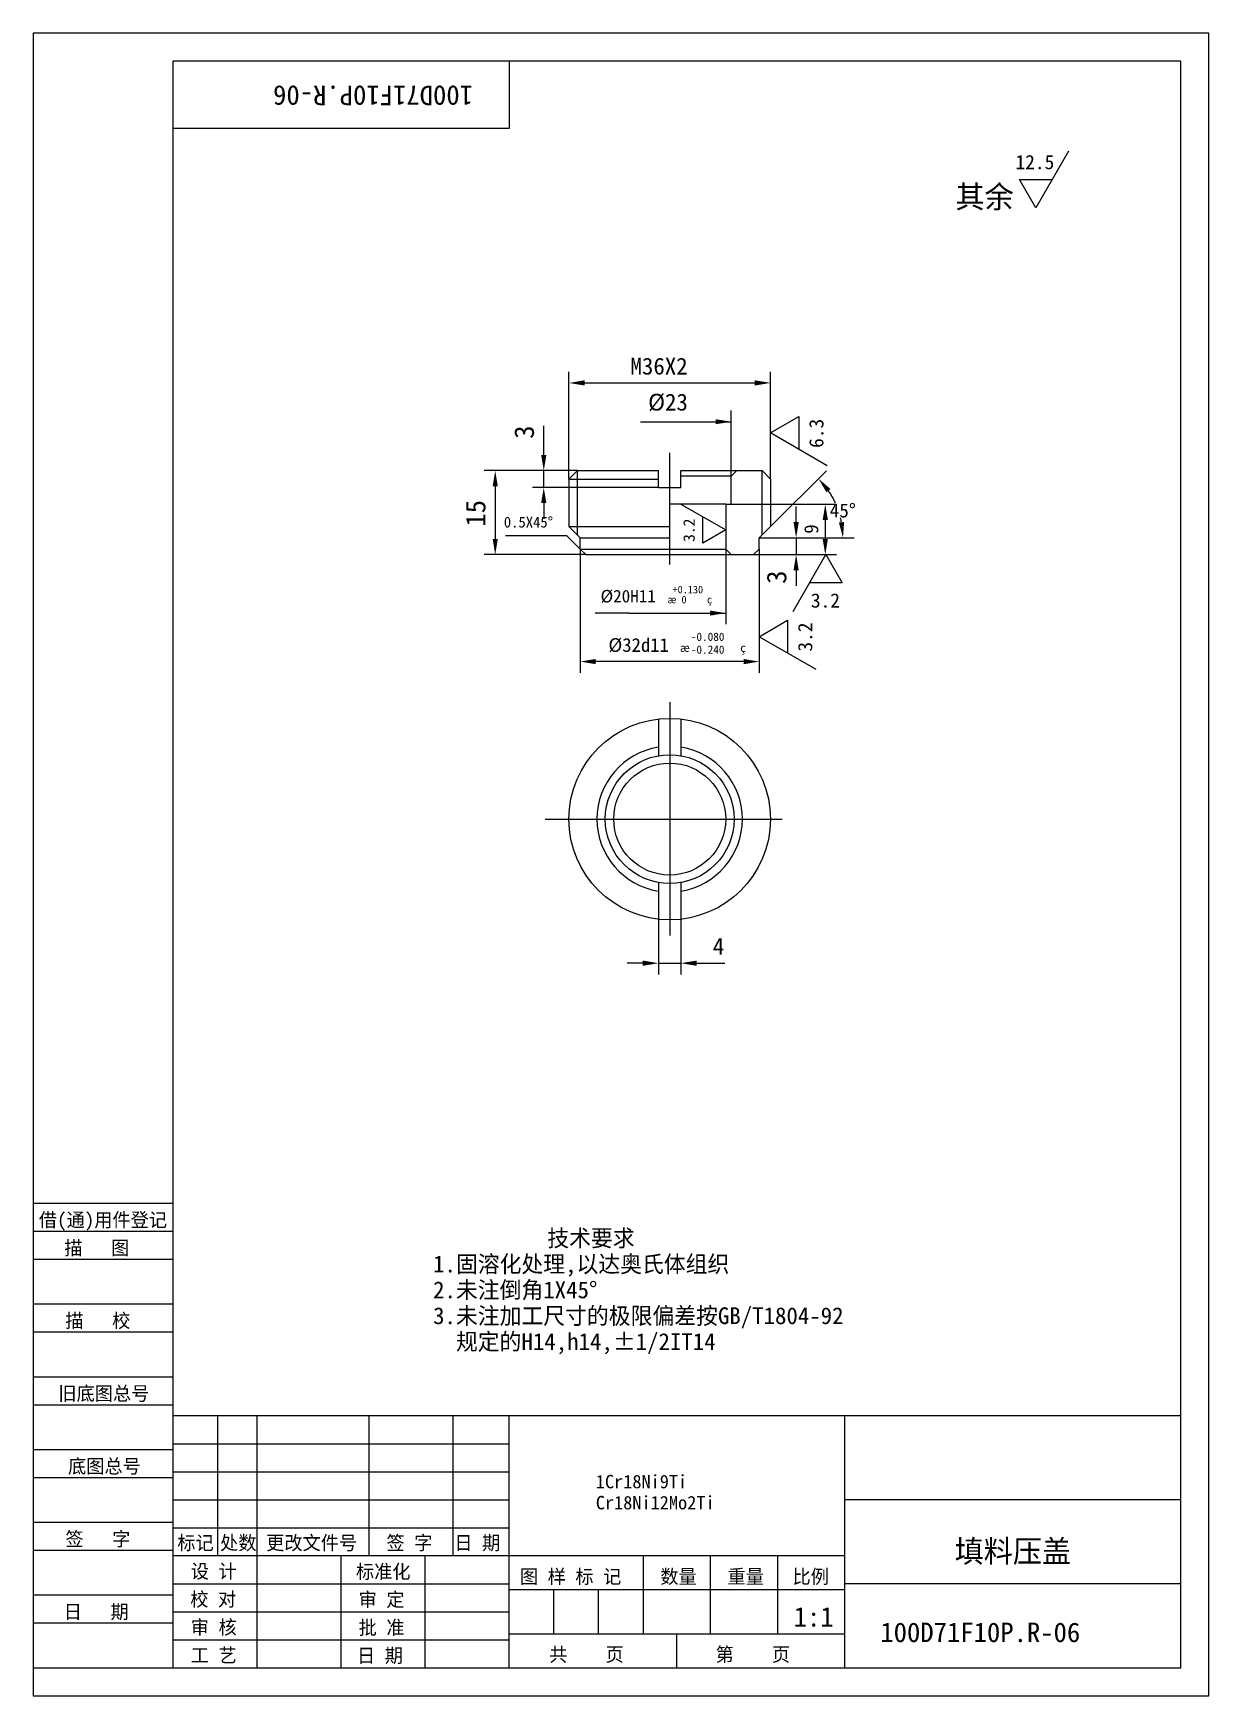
# Model space of a CAD drawing. Header units: metres. Extents: x 0 to 210, y 0 to 297.
import ezdxf

# ---------------------------------------------------------------- set-up
doc = ezdxf.new("R2010")
doc.units = ezdxf.units.M
for name, color, linetype in [('C', 6, 'Continuous'), ('D', 1, 'Continuous'), ('FL', 5, 'Continuous'), ('T', 7, 'Continuous'), ('TL', 4, 'Continuous')]:
    doc.layers.add(name, color=color, linetype=linetype)

# ---------------------------------------------------------------- blocks, each defined once
blk = doc.blocks.new('TUKUN4')
at = {"layer": 'FL'}
for p, q in [((0, 297), (0, 0)), ((210, 297), (0, 297)), ((210, 0), (210, 297)), ((0, 78), (25, 78)), ((0, 70), (25, 70)), ((0, 65), (25, 65)), ((0, 57), (25, 57)), ((0, 52), (25, 52)), ((33, 25), (33, 50)), ((40, 5), (40, 50)), ((60, 25), (60, 50)), ((75, 25), (75, 50)), ((25, 45), (85, 45)), ((0, 44), (25, 44)), ((0, 39), (25, 39)), ((25, 40), (85, 40)), ((25, 35), (85, 35)), ((0, 31), (25, 31)), ((25, 30), (85, 30)), ((0, 26), (25, 26)), ((70, 5), (70, 25)), ((0, 18), (25, 18)), ((25, 20), (85, 20)), ((25, 15), (85, 15)), ((0, 13), (25, 13)), ((25, 10), (85, 10)), ((0, 0), (210, 0))]:
    blk.add_line(p, q, dxfattribs=at)
at = {"layer": 'TL'}
for p, q in [((25, 5), (25, 292)), ((205, 292), (25, 292)), ((85, 292), (85, 280)), ((205, 5), (205, 292)), ((85, 280), (25, 280)), ((0, 88), (25, 88)), ((0, 83), (25, 83)), ((205, 50), (25, 50)), ((85, 5), (85, 50)), ((145, 5), (145, 50)), ((205, 35), (145, 35)), ((145, 25), (25, 25)), ((55, 5), (55, 25)), ((109, 11), (109, 25)), ((121, 11), (121, 25)), ((133, 11), (133, 25)), ((85, 19), (145, 19)), ((93, 11), (93, 19)), ((101, 11), (101, 19)), ((205, 20), (145, 20)), ((145, 11), (85, 11)), ((115, 5), (115, 11)), ((0, 5), (205, 5))]:
    blk.add_line(p, q, dxfattribs=at)
at = {"layer": 'T'}
for s, p in [('借(通)用件登记', (1, 83.76)), ('描   图', (5.56, 78.76)), ('描   校', (5.74, 65.76)), ('旧底图总号', (4.49, 52.76)), ('底图总号', (6.22, 39.76)), ('签   字', (5.74, 26.76)), ('标记', (25.75, 26.07)), ('处数', (33.38, 26.07)), ('更改文件号', (41.61, 26.07)), ('签 字', (63.1, 26.07)), ('日 期', (75.23, 26.07)), ('设 计', (28.14, 20.99)), ('标准化', (57.65, 20.93)), ('图 样 标 记', (86.95, 20.04)), ('数量', (112.03, 20.04)), ('重量', (124.03, 20.04)), ('比例', (135.64, 20.04)), ('校 对', (28.05, 15.99)), ('审 定', (58.13, 15.93)), ('日   期', (5.45, 13.76)), ('审 核', (28.14, 10.99)), ('批 准', (58.13, 10.93)), ('共    页', (92.18, 6.13)), ('第    页', (121.9, 6.13)), ('工 艺', (28.14, 5.99)), ('日 期', (57.84, 5.93))]:
    blk.add_text(s, height=2.5, dxfattribs=at).set_placement(p)

msp = doc.modelspace()

# ---------------------------------------------------------------- linework, layer by layer
at = {"layer": 'C'}
for p, q in [((113.7, 202.08), (113.7, 222.03)), ((113.7, 177.48), (113.7, 135.82)), ((91.43, 156.61), (133.82, 156.61))]:
    msp.add_line(p, q, dxfattribs=at)
at = {"layer": 'D'}
for p, q in [((184.96, 275.93), (179.11, 265.79)), ((176.18, 270.86), (182.04, 270.86)), ((179.11, 265.79), (176.18, 270.86)), ((95.7, 217.36), (95.7, 236.53)), ((131.7, 217.36), (131.7, 236.53)), ((98.5, 234.53), (128.9, 234.53)), ((124.7, 217.86), (124.7, 229.6)), ((91.2, 224.46), (91.2, 226.88)), ((108.48, 227.6), (124.7, 227.6)), ((131.7, 225.59), (136.77, 228.52)), ((136.77, 228.52), (136.77, 222.66)), ((91.2, 221.66), (91.2, 224.46)), ((141.84, 219.74), (131.7, 225.59)), ((89.2, 218.86), (80.53, 218.86)), ((97.2, 218.86), (89.2, 218.86)), ((91.2, 215.86), (91.2, 218.86)), ((131.7, 208.86), (141.69, 218.85)), ((82.53, 216.06), (82.53, 206.66)), ((111.7, 215.86), (89.2, 215.86)), ((91.2, 213.06), (91.2, 210.26)), ((115.59, 212.95), (123.7, 208.26)), ((124.7, 212.86), (143.49, 212.86)), ((136.29, 209.66), (136.29, 212.46)), ((119.64, 205.92), (119.64, 210.61)), ((123.7, 208.26), (119.64, 205.92)), ((141.49, 210.06), (141.49, 206.66)), ((95.32, 207.24), (84.37, 207.24)), ((97.7, 204.86), (95.32, 207.24)), ((129.7, 206.86), (138.29, 206.86)), ((136.29, 206.86), (136.29, 203.86)), ((138.29, 206.86), (146.66, 206.86)), ((98.7, 203.86), (80.53, 203.86)), ((97.7, 204.86), (97.7, 182.75)), ((123.7, 204.86), (123.7, 191.41)), ((128.7, 203.86), (138.29, 203.86)), ((129.7, 204.86), (129.7, 182.75)), ((135.74, 193.72), (141.59, 203.86)), ((138.29, 203.86), (143.49, 203.86)), ((141.59, 203.86), (144.52, 198.79)), ((136.29, 201.06), (136.29, 198.26)), ((144.52, 198.79), (138.67, 198.79)), ((106.46, 193.41), (100.39, 193.41)), ((106.46, 193.41), (123.7, 193.41)), ((129.7, 189.2), (134.77, 192.13)), ((134.77, 192.13), (134.77, 186.28)), ((139.84, 183.35), (129.7, 189.2)), ((126.9, 184.75), (100.5, 184.75)), ((111.7, 138.73), (111.7, 128.87)), ((115.7, 138.73), (115.7, 128.87)), ((108.9, 130.87), (106.1, 130.87)), ((111.7, 130.87), (115.7, 130.87)), ((118.5, 130.87), (121.3, 130.87)), ((121.3, 130.87), (123.53, 130.87))]:
    msp.add_line(p, q, dxfattribs=at)
for start, end in [(24.64, 34.26), (10.74, 13.75)]:
    msp.add_arc((129.7, 206.86), 14.96, start, end, dxfattribs=at)
for points in [[(98.5, 235), (98.5, 234.07), (95.7, 234.53)], [(128.9, 235), (128.9, 234.07), (131.7, 234.53)], [(121.9, 228.05), (124.7, 227.6), (121.9, 227.15)], [(90.74, 221.66), (91.67, 221.66), (91.2, 218.86)], [(82.07, 216.06), (83, 216.06), (82.53, 218.86)], [(141.71, 214.98), (142.42, 215.58), (140.28, 217.43)], [(90.74, 213.06), (91.67, 213.06), (91.2, 215.86)], [(141.03, 210.06), (141.96, 210.06), (141.49, 212.86)], [(135.82, 209.66), (136.75, 209.66), (136.29, 206.86)], [(144.86, 209.69), (143.93, 209.6), (144.66, 206.86)], [(82.07, 206.66), (83, 206.66), (82.53, 203.86)], [(141.03, 206.66), (141.96, 206.66), (141.49, 203.86)], [(135.82, 201.06), (136.75, 201.06), (136.29, 203.86)], [(120.9, 193.86), (123.7, 193.41), (120.9, 192.96)], [(100.5, 185.22), (100.5, 184.28), (97.7, 184.75)], [(126.9, 185.22), (126.9, 184.28), (129.7, 184.75)], [(108.9, 131.33), (108.9, 130.4), (111.7, 130.87)], [(118.5, 131.33), (118.5, 130.4), (115.7, 130.87)]]:
    msp.add_solid(points, dxfattribs=at)
at = {"layer": 'FL'}
for p, q in [((97.2, 207.36), (97.2, 218.86)), ((130.2, 207.36), (130.2, 218.86))]:
    msp.add_line(p, q, dxfattribs=at)
at = {"layer": 'TL'}
for p, q in [((95.7, 217.36), (97.2, 218.86)), ((95.7, 217.36), (95.7, 208.86)), ((95.7, 217.36), (111.7, 217.36)), ((97.2, 218.86), (111.7, 218.86)), ((111.7, 215.86), (111.7, 218.86)), ((115.7, 218.86), (125.7, 218.86)), ((115.7, 215.86), (115.7, 218.86)), ((124.7, 217.86), (115.7, 217.86)), ((125.7, 218.86), (124.7, 217.86)), ((124.7, 212.86), (124.7, 217.86)), ((125.7, 218.86), (130.2, 218.86)), ((131.7, 217.36), (130.2, 218.86)), ((131.7, 217.36), (131.7, 208.86)), ((111.7, 215.86), (115.7, 215.86)), ((123.7, 212.86), (113.7, 212.86)), ((123.7, 212.86), (123.7, 204.86)), ((123.7, 212.86), (124.7, 212.86)), ((95.7, 208.86), (113.7, 208.86)), ((97.7, 206.86), (95.7, 208.86)), ((129.7, 206.86), (131.7, 208.86)), ((97.7, 206.86), (113.7, 206.86)), ((97.7, 204.86), (97.7, 206.86)), ((129.7, 204.86), (129.7, 206.86)), ((97.7, 204.86), (123.7, 204.86)), ((97.7, 204.86), (98.7, 203.86)), ((98.7, 203.86), (124.7, 203.86)), ((124.7, 203.86), (123.7, 204.86)), ((124.7, 203.86), (128.7, 203.86)), ((129.7, 204.86), (128.7, 203.86)), ((111.7, 174.5), (111.7, 167.94)), ((115.7, 174.5), (115.7, 167.94)), ((111.7, 145.29), (111.7, 138.73)), ((115.7, 145.29), (115.7, 138.73))]:
    msp.add_line(p, q, dxfattribs=at)
for radius in [18, 11.5, 10]:
    msp.add_circle((113.7, 156.61), radius, dxfattribs=at)
for start, end in [(98.85, 261.15), (278.85, 81.15)]:
    msp.add_arc((113.7, 156.61), 13, start, end, dxfattribs=at)

# ---------------------------------------------------------------- block references
at = {"layer": 'D'}
msp.add_blockref('TUKUN4', (0, 0), dxfattribs=at)

# ---------------------------------------------------------------- texts
for s, height, rotation, p in [('100D71F10P.R-06', 3.5, 180, (78.56, 287.63)), ('3', 3.5, 90, (89.45, 224.55)), ('6.3', 2.55, 90, (141.17, 222.92)), ('15', 3.5, 90, (80.78, 208.86)), ('3.2', 2.04, 90, (118.17, 206.13)), ('9', 2.5, 90, (140.24, 207.58)), ('3', 3.5, 90, (134.54, 198.64)), ('3.2', 2.55, 90, (139.17, 186.53))]:
    msp.add_text(s, height=height, rotation=rotation, dxfattribs=at).set_placement(p)
for s, height, p in [('12.5', 2.55, (175.47, 272.71)), ('其余', 4, (164.75, 265.79)), ('M36X2', 3, (106.7, 236.03)), ('%%C23', 3, (109.84, 229.6)), ('45%%D', 2.5, (142.3, 210.5)), ('0.5X45%%d', 1.92, (84.07, 208.7)), ('%%C20H11', 2.24, (101.34, 195.32)), ('%%230 0    %%231', 1.34, (113.29, 195.16)), (' +0.130', 1.34, (113.29, 196.95)), ('3.2', 2.55, (138.92, 194.39)), ('%%C32d11', 2.45, (102.75, 186.49)), ('%%230', 1.47, (115.52, 186.49)), ('-0.080', 1.47, (117.48, 188.45)), ('-0.240', 1.47, (117.48, 186.15)), ('%%231', 1.47, (126.3, 186.49)), ('4', 3, (121.39, 132.37)), ('          技术要求', 3, (71.43, 80.25)), ('1.固溶化处理,以达奥氏体组织', 3, (71.43, 75.63)), ('2.未注倒角1X45%%D', 3, (71.43, 71.01)), ('3.未注加工尺寸的极限偏差按GB/T1804-92', 3, (71.43, 66.39)), ('  规定的H14,h14,%%P1/2IT14', 3, (71.43, 61.77)), ('1Cr18Ni9Ti', 2.4, (100.5, 37.06)), ('Cr18Ni12Mo2Ti', 2.4, (100.5, 33.3)), ('填料压盖', 4, (164.61, 23.82)), ('1:1', 3.5, (135.85, 12.35)), ('100D71F10P.R-06', 3.5, (151.33, 9.58))]:
    msp.add_text(s, height=height, dxfattribs=at).set_placement(p)

doc.saveas('drawing.dxf')
